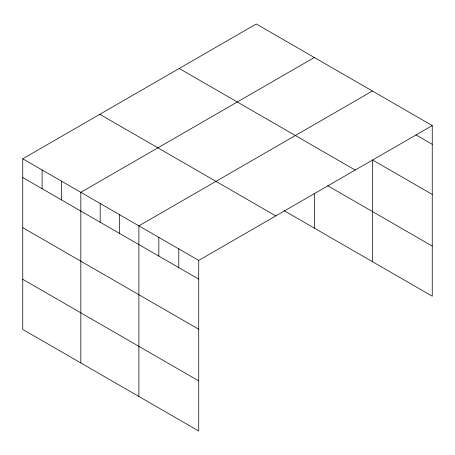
<?xml version="1.0" encoding="UTF-8"?>
<svg xmlns="http://www.w3.org/2000/svg" width="455" height="455" viewBox="0 0 455 455"><rect width="100%" height="100%" fill="white"/><g stroke="black" fill="none" stroke-linecap="round" stroke-linejoin="round"><path stroke-width="0.68" d="M22.75 158.801L198.727 260.402L198.727 431.022L22.75 329.426L22.75 158.801L256.273 23.978L432.25 125.574L432.25 296.199L284.102 210.665M314.348 57.506L80.819 192.329L80.819 362.953M372.417 91.034L138.894 225.856L138.894 396.481M198.727 260.402L432.25 125.574M415.933 134.89L432.25 144.309M432.25 194.433L372.417 159.893L372.417 261.653M179.213 68.472L355.184 170.068M327.657 185.685L432.25 246.075M99.816 114.307L275.787 215.909M22.75 177.535L198.727 279.137M22.75 227.659L198.727 329.255M22.75 279.302L198.727 380.898M314.348 193.318L314.348 228.126M178.781 248.885L178.781 267.62M158.84 237.374L158.84 256.102M119.534 214.68L119.534 233.415M100.18 203.504L100.18 222.239M61.465 181.153L61.465 199.887M42.105 169.977L42.105 188.711"/></g></svg>
